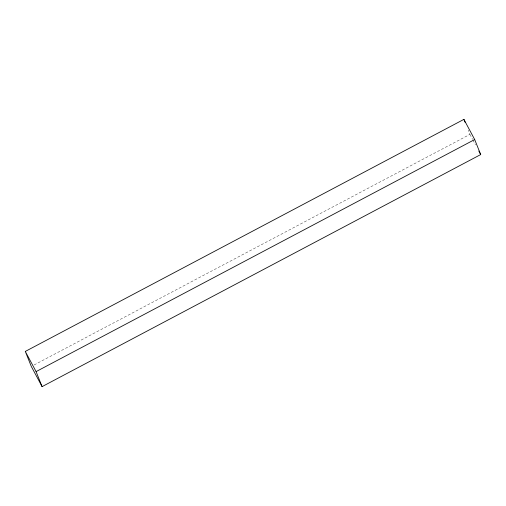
<?xml version="1.0" encoding="UTF-8"?>
<svg xmlns="http://www.w3.org/2000/svg" width="506" height="506" viewBox="0 0 506 506"><rect width="100%" height="100%" fill="white"/><g stroke="black" fill="none" stroke-linecap="round" stroke-linejoin="round"><path stroke-width="0.38" stroke-dasharray="2.53 1.9" d="M34.098 364.971L469.916 134.387L468.202 130.099M469.916 134.387L472.522 139.258M472.889 139.953L475.495 144.824"/><path stroke-width="0.76" d="M25.3 351.436L463.907 119.372L474.691 139.548L480.7 154.564L42.093 386.628L31.309 366.452L25.3 351.436L36.084 371.613L42.093 386.628M36.084 371.613L474.691 139.548M478.84 151.085L480.7 154.564M463.907 119.372L465.052 122.231"/></g></svg>
